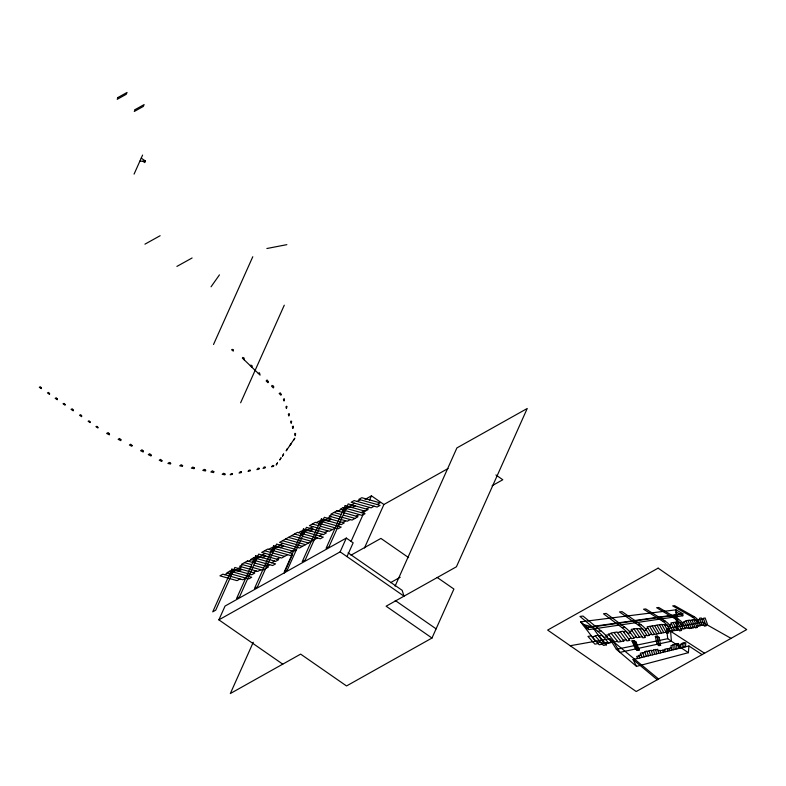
<?xml version="1.0" encoding="UTF-8"?>
<svg xmlns="http://www.w3.org/2000/svg" width="786" height="786" viewBox="0 0 786 786"><rect width="100%" height="100%" fill="white"/><g stroke="black" fill="none" stroke-linecap="round" stroke-linejoin="round"><path stroke-width="1.18" d="M682.13 647.635L682.199 643.174L683.997 642.761L683.859 647.212M682.808 615.772L682.847 613.748L675.98 609.818L580.667 621.844L595.434 641.258L604.129 643.655L613.63 641.877L619.938 652.36L671.411 641.199L670.596 631.227L677.277 629.979L676.884 614.966L676.039 611.862L682.808 615.772L588.724 629.606L582.485 624.241L592.457 626.953L604.129 643.655M685.559 646.799L685.756 642.722L683.987 643.135M688.389 652.694L688.919 645.974L633.074 659.572L636.532 666.381L688.389 652.694L667.727 638.704L616.371 649.344L609.789 638.704L570.214 645.728M244.2 359.821L244.132 358.013L242.845 357.443L242.363 358.052L260.087 375.128L259.459 372.78L258.339 373.438M252.1 367.426L252.08 365.677L250.822 365.146L250.39 365.785M290.771 444.355L291.026 443.53L289.916 445.554M287.008 449.68L287.303 448.786L286.183 450.85L294.809 438.175L293.728 440.16M134.072 174.119L142.59 155.088M141.234 158.124L145.449 161.061L144.771 162.584L142.865 161.248L139.869 161.159M213.517 344.504L252.787 256.727M240.634 402.776L284.286 305.184M282.754 664.15L218.881 619.849L225.051 606.055L346.312 538.076L353.15 542.821L346.99 556.606M253.269 642.26L230.337 693.537L300.645 654.119L346.528 685.952L431.986 638.035L453.905 589.048L437.193 577.455M284.188 573.151L292.166 555.319M218.881 619.849L340.142 551.86L346.312 538.076M351.008 541.534L364.969 510.32M369.459 500.289L371.454 495.828L383.922 504.484L448.02 468.544M364.468 547.98L383.922 504.484M395.083 586.14L456.912 447.912L527.229 408.494L456.42 566.785L386.113 606.202L431.986 638.035M211.051 286.782L219.461 274.874M268.674 549.365L271.651 547.695L292.333 553.511M298.503 532.643L301.48 530.972L323.311 537.103L320.334 538.774L297.472 532.358L279.57 542.389L299.535 547.999L317.426 537.958M316.394 522.611L319.381 520.941L341.212 527.072L338.226 528.742L315.363 522.317L309.399 525.667L329.363 531.277L335.327 527.927M242.599 564.633L239.612 566.313L257.769 571.412L260.755 569.742M248.563 561.292L251.549 559.622M332.085 514.466L329.108 516.137L347.255 521.236L350.242 519.566M338.049 511.116L341.036 509.446M224.776 574.694L227.753 573.023M231.389 571.53L234.375 569.86M255.254 558.148L258.24 556.478M273.155 548.117L276.132 546.447M302.983 531.395L305.96 529.725M320.875 521.354L323.861 519.684M344.74 507.982L347.726 506.312M357.139 501.419L360.126 499.749M238.345 568.465L241.322 566.794M262.21 555.083L265.187 553.413M280.101 545.052L283.088 543.381M309.93 528.33L312.916 526.649M327.831 518.288L330.818 516.618M351.696 504.917L354.673 503.237M365.058 499.415L371.454 495.828M240.025 578.977L237.048 580.648L219.913 575.833L222.9 574.163L242.854 579.773L245.841 578.103M253.161 572.63L256.138 570.95M277.026 559.249L280.003 557.579M324.746 532.486L327.733 530.815M342.647 522.454L345.634 520.784M366.512 509.073L369.489 507.402M247.767 576.128L250.754 574.458M271.632 562.756L274.609 561.076M289.523 552.715L292.51 551.045M319.362 535.993L322.339 534.323M337.253 525.962L340.24 524.291M361.118 512.58L364.105 510.91M266.719 566.392L269.696 564.721M287.597 554.69L281.634 558.031L261.669 552.42L267.643 549.08L290.496 555.505L292.49 554.385M356.205 516.225L359.192 514.545M374.107 506.184L371.12 507.864L351.165 502.254L354.142 500.584L377.093 507.029L380.08 505.359L358.809 499.375L361.796 497.705L380.07 502.844L377.084 504.514M350.998 555.181L380.915 538.41L408.622 557.628M492.115 485.728L502.794 479.745L495.917 474.97M390.583 582.642L400.192 577.248M144.929 244.171L160.128 235.721M176.899 266.415L192.108 257.975M638.939 655.888L636.66 656.428L637.593 658.472M660.23 650.798L664.838 649.708M667.412 649.118L669.328 648.666M640.973 654.836L638.713 655.367L639.814 657.931M658.108 650.828L660.132 650.346L660.633 652.861M671.185 647.772L669.279 648.224L669.544 650.69M678.573 645.473L680.391 645.041M642.683 652.94L644.923 652.419M682.189 643.891L680.391 644.304L680.391 648.057M646.986 651.447L649.177 650.946M655.681 649.757L657.764 649.275L658.658 653.343M651.437 650.769L653.579 650.277M674.791 644.323L672.885 644.766L673.238 649.796M676.677 643.881L678.544 643.459L678.632 648.479M672.914 645.139L670.989 645.581L671.401 650.238M637.328 650.444L639.224 650.022L636.021 642.015L634.047 640.511L631.983 640.914L635.481 648.99L637.328 650.444L633.948 642.427L631.983 640.914M658.923 645.65L660.613 645.277L659.159 637.417L657.165 636.041L655.347 636.395L657.057 644.314L658.923 645.65L657.342 637.78L655.347 636.395M633.948 642.427L636.021 642.015M657.342 637.78L659.159 637.417M266.896 248.514L286.861 244.652M602.381 644.176L599.207 644.766L591.357 635.874L587.948 636.424L594.894 644.147L598.136 643.547M617.521 641.337L614.583 641.887L608.276 634.037L611.361 633.526M623.269 640.256L626.078 639.725M642.123 636.719L636.925 637.692L631.178 629.389L636.64 628.495L642.889 637.868L645.414 637.387L639.608 628.495L636.935 628.938M666.086 632.229L652.095 634.852L647.114 626.796L661.773 624.408L666.685 633.32L668.896 632.897L664.327 624.438L662.009 624.821M679.025 629.802L674.82 630.588L670.91 622.915L675.292 622.207L679.546 630.863L681.6 630.47L677.64 622.257L675.498 622.61M689.096 627.916L687.131 628.279L684.056 621.52L686.099 621.186M692.947 627.189L694.844 626.835M703.991 625.116L702.203 625.45L699.432 618.277L701.289 617.973L704.384 626.157L706.133 625.823L703.342 618.287L705.15 617.993L707.498 624.457L705.759 624.791M611.036 641.759L614.033 641.199M633.801 637.534L636.473 637.043M649.246 634.666L651.702 634.214M672.364 630.382L674.516 629.979M684.861 628.063L686.856 627.69M700.169 625.224L701.986 624.88M605.122 643.135L608.197 642.565M628.535 638.782L631.266 638.271M644.392 635.825L646.907 635.353M668.1 631.413L670.301 631.001M680.902 629.026L682.946 628.643M696.563 626.108L698.42 625.764M667.727 638.704L666.597 628.633L702.537 622.257L731.049 638.36M607.028 636.857L603.894 637.397L602.115 635.422A41.029 20.642 24.1 0 0 597.822 631.364L579.94 616.42L583.025 616.077L601.683 631.453A39.192 19.719 24.1 0 1 606.468 636.208L606.753 636.532M627.709 633.31L630.49 632.838M643.822 630.549L646.377 630.107M599.001 635.943L602.223 635.402L608.57 643.007L611.596 642.447L605.77 635.314L608.885 634.793M623.485 631.875L626.344 631.404L631.58 638.694L634.273 638.193L629.448 631.355L632.219 630.893M640.02 629.134L642.634 628.692L647.173 635.776L649.649 635.304L645.483 628.672L648.018 628.25M664.651 625.037L666.941 624.664L670.507 631.394L672.678 630.991L669.397 624.673L671.617 624.31M677.925 622.836L680.037 622.483L683.122 629.026L685.137 628.653L682.297 622.522L684.36 622.178M694.117 620.154L696.032 619.83L698.567 626.137L700.395 625.794L698.066 619.879L699.933 619.574M701.702 619.073L703.519 618.769M592.123 636.739L595.464 636.188M617.393 632.524L620.351 632.042M690.098 620.527L692.063 620.203M597.812 631.364L600.995 630.873M624.811 627.189L621.981 627.631L603.461 613.758L606.222 613.444L626.255 628.348A23.904 12.026 24.1 0 1 629.478 631.541L630.264 632.524M640.924 624.703L622.04 611.646L619.486 611.94L638.34 625.106L640.924 624.703L642.378 625.803A18.196 9.157 24.1 0 1 645.463 628.859L646.18 629.802M662.736 621.333L665.005 620.979L666.931 622.394A13.215 6.652 24.1 0 1 669.289 624.801L670.104 626.039L667.874 626.422A11.574 5.826 24.1 0 0 666.666 624.703A12.438 6.259 24.1 0 0 662.755 621.323L643.567 609.209L645.817 608.953L665.005 620.979M678.004 618.975L658.737 607.48L656.654 607.716L675.901 619.299L678.004 618.975L679.919 620.321A11.309 5.689 24.1 0 1 682.179 622.64L682.916 623.838L680.843 624.192A10.051 5.06 24.1 0 0 679.743 622.532M693.891 616.519L674.614 605.682L672.708 605.898L691.985 616.813L693.891 616.519L695.404 617.511A9.432 4.745 24.1 0 1 697.919 619.997L698.567 621.156L696.691 621.471A8.626 4.343 24.1 0 0 695.708 619.889M580.667 621.844L586.965 627.248L682.847 613.748M586.611 627.788L680.529 614.456M142.865 161.248L145.449 161.061M333.932 512.472L340.977 514.457M343.315 515.115L355.046 518.406M312.386 523.997L318.251 525.638M320.6 526.306L332.34 529.597M294.485 534.028L300.36 535.679M302.708 536.337L313.27 539.304M291.508 535.698L311.462 541.308M288.521 537.369L308.476 542.979M285.534 539.049L305.499 544.649M282.557 540.719L302.512 546.329M264.656 550.75L270.531 552.401M272.88 553.059L284.611 556.36M244.446 562.648L251.481 564.623M253.829 565.281L263.212 567.924M666.597 628.633L704.541 653.225M688.919 645.974L702.065 654.61M348.129 552.843L402.157 590.325L404.004 596.171L340.142 551.86M395.211 600.475L436.102 628.839M660.613 645.277L658.747 643.94L657.165 636.041M639.224 650.022L637.377 648.578L634.047 640.511M609.789 638.704L658.58 678.996M633.074 659.572L657.293 679.713M616.371 649.344L636.532 666.381M614.013 632.514L620.999 641.543M586.965 627.248L588.724 629.606M633.929 628.938L639.539 637.2M649.649 626.383L654.502 634.4M652.134 625.97L656.88 633.948M654.6 625.577L659.228 633.516M657.017 625.175L661.547 633.074M659.415 624.791L663.826 632.651M673.121 622.561L676.933 630.195M687.927 620.419L691.316 628.201M642.005 657.401L640.325 653.215L642.594 652.694L644.176 656.87M646.318 656.349L644.638 651.604L646.868 651.093L648.43 655.838M650.523 655.327L649.128 650.788L651.309 650.297L652.596 654.826M654.64 654.325L653.49 649.934L655.603 649.452L656.664 653.834M677.277 629.979L676.52 626.874L675.98 609.818M662.863 650.169L663.217 652.233M665.153 651.761L664.76 649.207L667.343 648.597L667.668 651.152M675.056 649.354L674.771 644.009L676.667 643.587L676.854 648.912M622.001 627.621A22.922 11.535 24.1 0 1 626.118 631.433A21.753 10.945 24.1 0 1 627.474 632.995M638.35 625.096A17.331 8.715 24.1 0 1 642.378 628.731A16.526 8.312 24.1 0 1 643.626 630.244M675.921 619.289A10.69 5.374 24.1 0 1 679.693 622.541M691.994 616.804A9.039 4.549 24.1 0 1 695.669 619.889M90.076 421.915L90.076 422.593L88.111 421.227L89.182 420.874L90.076 421.915M97.877 427.338L97.877 428.016L95.912 426.651L96.983 426.307L97.877 427.338M65.1 404.485L65.091 405.203L63.008 403.758L64.147 403.385L65.1 404.485M284.326 399.308L284.021 401.017L283.461 399.278L284.159 398.767L284.326 399.308M289.219 414.212L288.855 416L288.315 414.301L289.042 413.652L289.219 414.212M286.811 406.755L286.448 408.514L285.908 406.873L286.635 406.195L286.811 406.755M295.605 433.872L295.222 435.719L294.662 433.98L295.045 433.322L295.605 433.872M293.276 426.66L292.883 428.488L292.343 426.798L293.09 426.081L293.276 426.66M283.599 454.043L282.508 456.047L283.599 454.043M291.616 421.502L291.213 423.31L290.682 421.66L291.056 420.982L291.616 421.502M41.344 387.911L41.265 388.628L39.3 387.262L40.4 386.791L41.344 387.911M49.587 393.609L49.508 394.366L47.425 392.912L48.594 392.42L49.587 393.609M57.329 398.993L57.25 399.75L55.167 398.305L56.337 397.804L57.329 398.993M73.255 410.056L73.177 410.832L71.035 409.339L72.233 408.828L73.255 410.056M224.993 474.037L224.875 474.832L222.163 474.292L223.617 473.251L224.993 474.037M81.685 415.902L81.557 416.668L79.533 415.254L80.683 414.674L81.685 415.902M232.381 473.722L232.273 474.371L230.21 474.773L231.418 473.516L232.381 473.722M250.223 470.274L250.115 470.922L248.042 471.315L249.26 470.067L250.223 470.274M161.926 460.655L161.778 461.49L159.214 460.183L160.619 459.397L161.926 460.655M170.67 463.209L170.523 463.995L167.88 463.465L169.304 462.423L170.67 463.209M120.926 439.767L120.759 440.632L118.126 439.295L119.57 438.46L120.926 439.767M132.038 445.456L131.871 446.281L129.376 445.014L130.751 444.218L132.038 445.456M182.598 465.558L182.431 466.373L179.719 465.823L181.193 464.732L182.598 465.558M194.23 467.876L194.073 468.692L191.362 468.151L192.825 467.051L194.23 467.876M205.657 470.156L205.49 470.961L202.778 470.421L204.252 469.33L205.657 470.156M109.529 433.931L109.342 434.825L106.65 433.459L108.134 432.585L109.529 433.931M151.158 455.094L150.971 455.988L148.269 454.622L149.753 453.738L151.158 455.094M281.152 394.366L280.956 395.23L279.158 393.501L280.297 392.862L281.152 394.366M143.376 451.144L143.15 452.019L140.586 450.712L142.011 449.808L143.376 451.144M241.39 471.895L241.194 472.641L239.072 473.054L240.349 471.639L241.39 471.895M273.695 465.685L273.489 466.403L271.524 466.776L272.722 465.44L273.695 465.685M213.821 471.718L213.576 472.573L210.864 472.032L212.358 470.814L213.821 471.718M273.685 387.036L273.381 387.94L271.583 386.211L272.035 385.445L273.44 385.995L273.685 387.036M268.242 381.8L267.938 382.694L266.189 381.004L266.621 380.228L267.358 380.139L268.242 381.8M259.213 468.397L258.928 469.213L256.904 469.606L258.172 468.092L259.213 468.397M232.145 349.426L231.89 350.094L233.334 351.096L233.422 349.711L232.145 349.426M265.255 467.238L264.921 468.053L263.055 468.417L264.243 466.913L265.255 467.238M277.429 462.974L276.289 464.86L277.429 462.974M281.005 457.894L279.845 459.82L281.005 457.894M118.047 97.454L117.222 99.311L126.202 94.32L127.037 92.463L118.047 97.454M135.133 109.588L134.298 111.445L143.288 106.454L144.113 104.597L135.133 109.588M231.841 569.143L212.741 611.842L215.728 610.172L234.827 567.472L254.782 573.082L251.805 574.753L231.841 569.143M255.705 555.771L236.606 598.47L239.592 596.79L258.692 554.101L278.647 559.701L275.67 561.381L255.705 555.771M273.607 545.73L254.507 588.429L257.494 586.759L276.584 544.059L296.548 549.669L293.561 551.34L273.607 545.73M303.435 529.007L284.335 571.707L287.322 570.037L306.422 527.337L326.377 532.947L323.39 534.618L303.435 529.007M321.336 518.976L302.237 561.676L305.214 560.005L324.313 517.306L344.278 522.916L341.291 524.586L321.336 518.976M345.192 505.595L326.092 548.294L329.079 546.624L348.178 503.924L368.133 509.534L365.156 511.205L345.192 505.595M247.433 560.978L241.459 564.319L262.573 570.253L268.547 566.903L247.433 560.978M336.919 510.802L330.955 514.142L352.069 520.077L358.033 516.736L336.919 510.802M229.895 571.108L226.908 572.778L248.74 578.918L251.726 577.238L229.895 571.108M253.76 557.726L250.773 559.406L272.604 565.537L275.581 563.867L253.76 557.726M343.246 507.56L340.259 509.23L362.091 515.361L365.077 513.69L343.246 507.56M231.949 573.908L228.962 575.588A11.652 9.432 60.7 0 1 238.836 571.108L241.813 569.437A11.652 9.432 60.7 0 0 231.949 573.908M255.814 560.536L252.827 562.206A11.652 9.432 60.7 0 1 262.691 557.736L265.678 556.056A11.652 9.432 60.7 0 0 255.814 560.536M273.705 550.495L270.728 552.165A11.652 9.432 60.7 0 1 280.592 547.695L283.579 546.024A11.652 9.432 60.7 0 0 273.705 550.495M303.543 533.773L300.557 535.443A11.652 9.432 60.7 0 1 310.421 530.972L313.408 529.302A11.652 9.432 60.7 0 0 303.543 533.773M321.435 523.741L318.458 525.412A11.652 9.432 60.7 0 1 328.322 520.941L331.299 519.271A11.652 9.432 60.7 0 0 321.435 523.741M345.3 510.36L342.313 512.03A11.652 9.432 60.7 0 1 352.187 507.56L355.164 505.889A11.652 9.432 60.7 0 0 345.3 510.36M658.128 568.14L547.655 630.077L636.228 691.523L746.7 629.586L658.128 568.14M606.537 644.815L603.442 645.404L595.13 635.795L598.421 635.255L606.537 644.815M629.704 640.384L626.953 640.914L620.095 631.698L623.003 631.227L629.704 640.384M697.133 627.503L695.276 627.857L691.945 619.908L693.891 619.594L697.133 627.503M623.829 641.003L618.11 642.093L610.968 633.015L617.02 632.023L623.829 641.003M693.232 627.837L689.381 628.564L685.903 620.753L689.921 620.095L693.232 627.837"/></g></svg>
